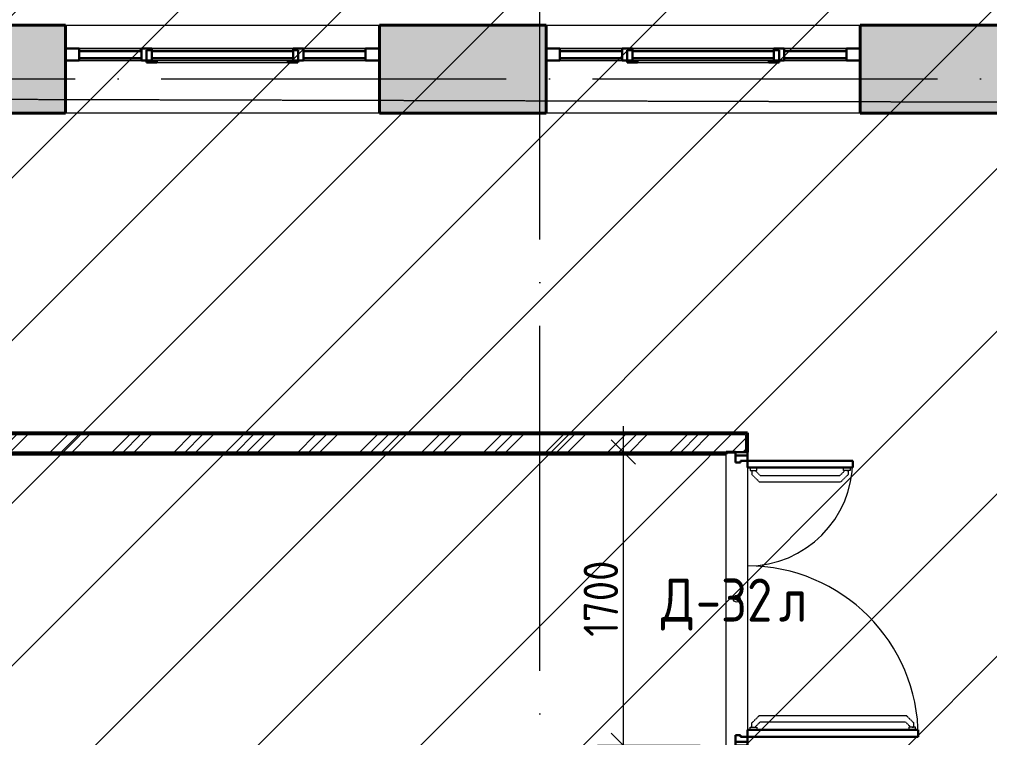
# Model space of a CAD drawing. Header units: millimetres. Extents: x 3050 to 430575, y -569542 to 36130.
# Drawn here: x 307512 to 313137, y -421184 to -417021 of the extents above; entities that cross this region are included whole.
import ezdxf

# ---------------------------------------------------------------- set-up
doc = ezdxf.new("R2010")
doc.units = ezdxf.units.MM
doc.linetypes.add('ADSK_Линия сетки', pattern=[25, 20, -2.5, 0, -2.5])
doc.linetypes.add('ADSK_Сверху', pattern=[4.5, 3, -1.5])
for name, color, linetype, lineweight in [('_ Окна', 7, 'Continuous', 30), ('Витраж', 7, 'Continuous', 18), ('Двери', 7, 'Continuous', 18), ('Марки дверей', 7, 'Continuous', 20), ('Окна', 7, 'Continuous', 18), ('Оси', 7, 'Continuous', 9), ('Панели витража', 7, 'Continuous', 18), ('Перекрытие', 7, 'Continuous', 18), ('Размеры', 7, 'Continuous', 9), ('Стены внутренние', 7, 'Continuous', 18), ('Стены наружные', 7, 'Continuous', 18), ('Стены штриховка', 7, 'Continuous', 18)]:
    doc.layers.add(name, color=color, linetype=linetype, lineweight=lineweight)
doc.styles.add('GOST Common', font='GOST_Common.ttf', dxfattribs={"width": 0.9, "height": 200})
doc.styles.add('GOST Common_2', font='GOST_Common.ttf', dxfattribs={"width": 0.9, "height": 250})
doc.dimstyles.new('ADSK_Основной_2_мм_Округление_до_1_мм', dxfattribs={"dimscale": 304.8, "dimtxt": 201.142999, "dimasz": 0.463911, "dimexe": 0.492126, "dimexo": 0.492126, "dimgap": 0.098425, "dimtad": 1, "dimdec": 0, "dimdsep": 46, "dimtxsty": 'GOST Common', "dimblk1": 'OBLIQUE', "dimblk2": 'OBLIQUE', "dimsah": 1, "dimcen": 0.09, "dimdle": 0.492126, "dimazin": 2, "dimtfac": 1, "dimtdec": 4, "dimtix": 1, "dimtmove": 0, "dimatfit": 3, "dimfxl": 1, "dimtvp": 1, "dimtolj": 1, "dimtzin": 0, "dimlwd": 20, "dimlwe": 20, "dimarcsym": 2})
pattern_1 = [(45, (279419.6, -430621.92), (-179.6051, 179.6051), []), (45, (279483.1, -430621.92), (0, 359.2102), []), (45, (279356.1, -430621.92), (0, 359.2102), [])]

# ---------------------------------------------------------------- blocks, each defined once
blk = doc.blocks.new('Прямоугольный импост - 70х20_60мм-1225109-04 План 4-го этажа маркировочный')
at = {"layer": 'Витраж', "color": 253, "linetype": 'ADSK_Сверху', "true_color": 0xaaaaaa}
for p, q in [((39704.5, 2434.5), (39704.5, 2364.5)), ((39784.5, 2434.5), (39704.5, 2434.5)), ((40174.5, 2434.5), (40144.5, 2434.5)), ((39784.5, 2364.5), (39704.5, 2364.5)), ((40174.5, 2364.5), (40144.5, 2364.5))]:
    blk.add_line(p, q, dxfattribs=at)
blk = doc.blocks.new('Прямоугольный импост - 70х20_60мм-1236811-04 План 4-го этажа маркировочный')
at = {"layer": 'Витраж', "color": 253, "linetype": 'ADSK_Сверху', "true_color": 0xaaaaaa}
for p, q in [((-80, 35), (0, 35)), ((0, 35), (0, -35)), ((0, -35), (-80, -35))]:
    blk.add_line(p, q, dxfattribs=at)
blk = doc.blocks.new('Прямоугольный импост - 70х20_60мм-1236812-04 План 4-го этажа маркировочный')
at = {"layer": 'Витраж', "color": 253, "linetype": 'ADSK_Сверху', "true_color": 0xaaaaaa}
for p, q in [((0, 35), (-80, 35)), ((0, -35), (0, 35)), ((-80, -35), (0, -35))]:
    blk.add_line(p, q, dxfattribs=at)
blk = doc.blocks.new('Прямоугольный импост - 70х20_60мм-1225111-04 План 4-го этажа маркировочный')
at = {"layer": 'Витраж', "color": 253, "linetype": 'ADSK_Сверху', "true_color": 0xaaaaaa}
for p, q in [((40204.5, 2434.5), (40174.5, 2434.5)), ((41054.5, 2434.5), (41024.5, 2434.5)), ((40204.5, 2364.5), (40174.5, 2364.5)), ((41054.5, 2364.5), (41024.5, 2364.5))]:
    blk.add_line(p, q, dxfattribs=at)
blk = doc.blocks.new('Витраж-тент со смещением вовне - 60мм 30 сдвиг-1466982-04 План 4-го этажа маркировочный')
at = {"layer": '_ Окна', "color": 253, "linetype": 'ADSK_Сверху', "true_color": 0xaaaaaa}
for p, q in [((-440, 25), (-440, -45)), ((-440, 25), (-410, 25)), ((-440, -45), (-440, 25)), ((440, 25), (410, 25)), ((440, -45), (440, 25)), ((440, -45), (440, 25)), ((-380, -45), (-440, -45)), ((-380, -35), (-380, -45)), ((380, -35), (380, -45)), ((380, -45), (440, -45))]:
    blk.add_line(p, q, dxfattribs=at)
at = {"layer": 'Окна', "color": 253, "linetype": 'ADSK_Сверху', "true_color": 0xaaaaaa}
blk.add_line((-380, -45), (380, -45), dxfattribs=at)
blk = doc.blocks.new('Прямоугольный импост - 70х20_60мм-1225113-04 План 4-го этажа маркировочный')
at = {"layer": 'Витраж', "color": 253, "linetype": 'ADSK_Сверху', "true_color": 0xaaaaaa}
for p, q in [((41084.5, 2434.5), (41054.5, 2434.5)), ((41524.5, 2434.5), (41444.5, 2434.5)), ((41524.5, 2364.5), (41524.5, 2434.5)), ((41084.5, 2364.5), (41054.5, 2364.5)), ((41524.5, 2364.5), (41444.5, 2364.5))]:
    blk.add_line(p, q, dxfattribs=at)
blk = doc.blocks.new('Прямоугольный импост - 70х60мм-1236807-04 План 4-го этажа маркировочный')
at = {"layer": 'Витраж', "color": 253, "linetype": 'ADSK_Сверху', "true_color": 0xaaaaaa}
for p, q in [((-30, 35), (30, 35)), ((30, -35), (-30, -35))]:
    blk.add_line(p, q, dxfattribs=at)
blk = doc.blocks.new('Прямоугольный импост - 70х60мм-1225009-04 План 4-го этажа маркировочный')
at = {"layer": 'Витраж', "color": 253, "linetype": 'ADSK_Сверху', "true_color": 0xaaaaaa}
for p, q in [((41084.5, 2434.5), (41084.5, 2364.5)), ((41444.5, 2434.5), (41084.5, 2434.5)), ((41444.5, 2364.5), (41444.5, 2434.5)), ((41444.5, 2364.5), (41084.5, 2364.5))]:
    blk.add_line(p, q, dxfattribs=at)
blk = doc.blocks.new('Прямоугольный импост - 70х60мм-1242018-04 План 4-го этажа маркировочный')
at = {"layer": 'Витраж', "color": 253, "linetype": 'ADSK_Сверху', "true_color": 0xaaaaaa}
for p, q in [((40204.5, 2434.5), (40204.5, 2364.5)), ((41024.5, 2434.5), (40204.5, 2434.5)), ((41024.5, 2364.5), (41024.5, 2434.5)), ((41024.5, 2364.5), (40204.5, 2364.5))]:
    blk.add_line(p, q, dxfattribs=at)
blk = doc.blocks.new('Системная панель - _AR_Стекло_40мм_привязка по центру-V104-04 План 4-го этажа маркировочный')
at = {"layer": 'Панели витража', "lineweight": 30}
for p, q in [((180, 20), (-180, 20)), ((-180, 20), (-180, -20)), ((180, -20), (180, 20)), ((-180, -20), (180, -20))]:
    blk.add_line(p, q, dxfattribs=at)
blk = doc.blocks.new('Прямоугольный импост - 70х40_60мм-V69-04 План 4-го этажа маркировочный')
at = {"layer": 'Витраж'}
for p, q in [((-6143.8, 26502.2), (-6143.8, 26142.2)), ((-6073.8, 26502.2), (-6073.8, 26142.2))]:
    blk.add_line(p, q, dxfattribs=at)
blk = doc.blocks.new('Прямоугольный импост - 70х20_60мм-V105-04 План 4-го этажа маркировочный')
at = {"layer": 'Витраж', "lineweight": 30}
for p, q in [((-80, 35), (0, 35)), ((-80, -35), (-80, 35)), ((0, 35), (0, -35)), ((0, -35), (-80, -35))]:
    blk.add_line(p, q, dxfattribs=at)
blk = doc.blocks.new('Прямоугольный импост - 70х20_60мм-V106-04 План 4-го этажа маркировочный')
at = {"layer": 'Витраж', "lineweight": 30}
for p, q in [((0, 35), (-80, 35)), ((-80, 35), (-80, -35)), ((0, -35), (0, 35)), ((-80, -35), (0, -35))]:
    blk.add_line(p, q, dxfattribs=at)
blk = doc.blocks.new('Прямоугольный импост - 70х40_60мм-V81-04 План 4-го этажа маркировочный')
at = {"layer": 'Витраж'}
for p, q in [((3738.5, 34174.3), (3738.5, 34534.3)), ((3808.5, 34174.3), (3808.5, 34534.3))]:
    blk.add_line(p, q, dxfattribs=at)
blk = doc.blocks.new('Системная панель - _AR_Стекло_40мм_привязка по центру-V109-04 План 4-го этажа маркировочный')
at = {"layer": 'Панели витража', "lineweight": 30}
for p, q in [((410, 20), (-410, 20)), ((-410, 20), (-410, -20)), ((410, -20), (410, 20)), ((-410, -20), (410, -20))]:
    blk.add_line(p, q, dxfattribs=at)
blk = doc.blocks.new('Прямоугольный импост - 70х40_60мм-V110-04 План 4-го этажа маркировочный')
at = {"layer": 'Витраж'}
for p, q in [((15633.3, 13431.6), (14813.3, 13431.6)), ((15633.3, 13361.6), (14813.3, 13361.6))]:
    blk.add_line(p, q, dxfattribs=at)
blk = doc.blocks.new('Прямоугольный импост - 70х60мм-V108-04 План 4-го этажа маркировочный')
at = {"layer": 'Витраж', "lineweight": 30}
for p, q in [((-30, 35), (30, 35)), ((-30, -35), (-30, 35)), ((30, 35), (30, -35)), ((30, -35), (-30, -35))]:
    blk.add_line(p, q, dxfattribs=at)
blk = doc.blocks.new('AC_Дверь_Двупольная - Д-32л 1700х2200h-2309864-04 План 4-го этажа маркировочный')
at = {"layer": 'Двери', "linetype": 'ADSK_Сверху', "lineweight": 9}
for p, q in [((720.3, 1026.4), (677.5, 983.6)), ((744, 1026.4), (720.3, 1026.4)), ((760, 1037), (744, 1037)), ((744, 1037), (744, 998.5)), ((744, 1017.7), (744, 1026.4)), ((677.5, 130.3), (677.5, 983.6)), ((744, 1007.7), (713.9, 977.6)), ((713.9, 136.4), (713.9, 977.6)), ((744, 998.5), (760, 998.5)), ((-760, 657), (-744, 657)), ((-744, 657), (-744, 618.5)), ((-744, 637.7), (-744, 646.4)), ((-744, 646.4), (-720.3, 646.4)), ((-744, 627.7), (-713.9, 597.6)), ((-720.3, 646.4), (-677.5, 603.6)), ((-744, 618.5), (-760, 618.5)), ((-713.9, 136.4), (-713.9, 597.6)), ((-677.5, 130.3), (-677.5, 603.6)), ((-744, 115.5), (-760, 115.5)), ((-744, 106.3), (-713.9, 136.4)), ((-744, 77), (-744, 115.5)), ((-720.3, 87.5), (-677.5, 130.3)), ((720.3, 87.5), (677.5, 130.3)), ((744, 106.3), (713.9, 136.4)), ((744, 77), (744, 115.5)), ((744, 115.5), (760, 115.5)), ((-760, 77), (-744, 77)), ((-744, 87.5), (-720.3, 87.5)), ((744, 87.5), (720.3, 87.5)), ((760, 77), (744, 77))]:
    blk.add_line(p, q, dxfattribs=at)
at = {"layer": 'Двери', "lineweight": 30}
for p, q in [((800, 1052), (760, 1052)), ((760, 1052), (760, 62)), ((800, 62), (800, 1052)), ((-800, 672), (-760, 672)), ((-800, 62), (-800, 672)), ((-760, 672), (-760, 62)), ((-850, 62), (-830, 62)), ((-850, -8), (-850, 62)), ((-830, 62), (-800, 62)), ((-830, -8), (-830, 62)), ((-830, 62), (-830, -8)), ((-760, 62), (-800, 62)), ((-800, 62), (-800, 22)), ((760, 62), (800, 62)), ((830, 62), (800, 62)), ((800, 62), (800, 22)), ((830, -8), (830, 62)), ((850, 62), (830, 62)), ((830, 62), (830, -8)), ((850, -8), (850, 62)), ((-800, 22), (-790, 22)), ((-790, 22), (-790, -8)), ((800, 22), (790, 22)), ((790, 22), (790, -8)), ((-830, -8), (-850, -8)), ((-790, -8), (-830, -8)), ((790, -8), (830, -8)), ((830, -8), (850, -8))]:
    blk.add_line(p, q, dxfattribs=at)
at = {"layer": 'Двери'}
for centre, radius, start, end in [((800, 62), 990, 90, 180), ((-800, 62), 610, 360, 90)]:
    blk.add_arc(centre, radius, start, end, dxfattribs=at)
blk = doc.blocks.new('ADSK_Марка_Дверь - Типоразмер_ADSK_Марка-58376-04 План 4-го этажа маркировочный')
at = {"layer": 'Марки дверей', "lineweight": 9}
blk.add_circle((0, 0), 0.2, dxfattribs=at)
blk = doc.blocks.new('_Oblique')
at = {"color": 0, "linetype": 'ByBlock', "lineweight": -2}
blk.add_line((-0.5, -0.5), (0.5, 0.5), dxfattribs=at)
blk = doc.blocks.new('*D9944')
at = {"layer": 'Defpoints', "color": 0, "lineweight": 40, "transparency": 16777216}
for p in [(311609.1, -419529.4), (311013.3, -421229.4), (311609.1, -421229.4)]:
    blk.add_point(p, dxfattribs=at)
at = {"layer": 'Размеры', "color": 0, "lineweight": 20, "transparency": 16777216}
for p, q in [((311013.3, -419379.4), (311013.3, -421379.4)), ((311459.1, -419529.4), (310863.3, -419529.4)), ((311459.1, -421229.4), (310863.3, -421229.4))]:
    blk.add_line(p, q, dxfattribs=at)
at = {"layer": 'Размеры', "color": 0, "lineweight": 20, "transparency": 16777216, "xscale": 141.4, "yscale": 141.4, "zscale": 141.4}
for p, rotation in [((311013.3, -419529.4), 90), ((311013.3, -421229.4), 270)]:
    blk.add_blockref('_Oblique', p, dxfattribs=dict(at, rotation=rotation))
at = {"layer": 'Размеры', "color": 0, "lineweight": 20, "transparency": 16777216, "insert": (310883.3, -420379.4), "char_height": 200, "width": 560.473, "attachment_point": 5, "rotation": 90, "style": 'GOST Common'}
blk.add_mtext('\\A1;1700', dxfattribs=at)

msp = doc.modelspace()

# ---------------------------------------------------------------- hatches: boundary and pattern name
at = {"lineweight": 13, "true_color": 0x636466}
h = msp.add_hatch(dxfattribs=at)
h.set_pattern_fill('ANSI31', color=251, scale=210)
h.set_pattern_definition([(45, (-1812091.45, -109463.3), (-471.46345, 471.46345), [])])
h.paths.add_polyline_path([(336184.02, -379783.78), (293385.25, -379662.32), (293385.25, -437206.01), (336184.02, -437327.46)])
at = {"layer": 'Стены внутренние', "lineweight": 9}
h = msp.add_hatch(dxfattribs=at)
h.set_pattern_fill('FP_1', color=256, style=0, pattern_type=2)
h.set_pattern_definition(pattern_1)
h.paths.add_polyline_path([(311621.14, -419529.38), (311621.14, -419429.38), (297792.52, -419429.38), (297792.52, -419529.38), (311609.14, -419529.38)])
h = msp.add_hatch(dxfattribs=at)
h.set_pattern_fill('FP_1', color=256, style=0, pattern_type=2)
h.set_pattern_definition(pattern_1)
h.paths.add_polyline_path([(311621.14, -421515.18), (311721.14, -421515.18), (311721.14, -421229.38), (311621.14, -421229.38), (311621.14, -421507.78)])
h.paths.add_polyline_path([(311663.14, -419529.38), (311721.14, -419529.38), (311721.14, -419429.38), (311621.14, -419429.38), (311621.14, -419529.38)])
at = {"layer": 'Стены наружные', "true_color": 0xc0c0c0}
h = msp.add_hatch(color=9, dxfattribs=at)
h.paths.add_polyline_path([(304977.47, -417565.29), (304977.47, -417055.29), (303971.97, -417055.29), (303971.97, -417565.29), (304710.13, -417565.29)])
h.paths.add_polyline_path([(290276.92, -417565.29), (293732.93, -417565.29), (293732.93, -417055.29), (290276.92, -417055.29), (290276.92, -417564.81)])
h.paths.add_polyline_path([(299358.27, -417565.29), (299358.27, -417055.29), (298363.98, -417055.29), (298363.98, -417565.29), (299078.43, -417565.29)])
h.paths.add_polyline_path([(318671.51, -417565.29), (318671.51, -417055.29), (315211.35, -417055.29), (315211.35, -417565.29), (318524.51, -417565.29)])
h.paths.add_polyline_path([(306797.47, -417565.29), (307779.41, -417565.29), (307779.41, -417055.29), (306797.47, -417055.29), (306797.47, -417522.62)])
h.paths.add_polyline_path([(295552.93, -417565.29), (296543.98, -417565.29), (296543.98, -417055.29), (295552.93, -417055.29), (295552.93, -417468.41)])
h.paths.add_polyline_path([(313391.35, -417565.29), (313391.35, -417055.29), (312386.4, -417055.29), (312386.4, -417565.29), (313157.67, -417565.29)])
h.paths.add_polyline_path([(302151.97, -417565.29), (302151.97, -417055.29), (301178.27, -417055.29), (301178.27, -417565.29), (301894.28, -417565.29)])
h.paths.add_polyline_path([(309599.41, -417565.29), (310566.4, -417565.29), (310566.4, -417055.29), (309599.41, -417055.29), (309599.41, -417537.8)])

# ---------------------------------------------------------------- linework, layer by layer
at = {"layer": 'Оси', "linetype": 'ADSK_Линия сетки', "ltscale": 100}
for p, q in [((310529.52, -435797.51), (310529.52, -386087.13)), ((268333.38, -417365.13), (336561.32, -417365.13))]:
    msp.add_line(p, q, dxfattribs=at)
at = {"layer": 'Перекрытие', "color": 9, "linetype": 'ADSK_Сверху', "true_color": 0xaad4d4}
msp.add_line((298762.59, -417460.29), (318134.89, -417513.31), dxfattribs=at)
at = {"layer": 'Стены внутренние', "lineweight": 40}
for p, q in [((311733.14, -419417.38), (297680.52, -419417.38)), ((311733.14, -419529.38), (311733.14, -419417.38)), ((297804.52, -419541.38), (311609.14, -419541.38)), ((311609.14, -419529.38), (311663.14, -419529.38)), ((311609.14, -419541.38), (311609.14, -419529.38))]:
    msp.add_line(p, q, dxfattribs=at)
at = {"layer": 'Стены внутренние'}
for p, q in [((311609.14, -421229.38), (311609.14, -419541.38)), ((311733.14, -419619.38), (311733.14, -421139.38))]:
    msp.add_line(p, q, dxfattribs=at)
at = {"layer": 'Стены наружные', "lineweight": 40}
for p, q in [((307779.41, -417055.29), (306797.47, -417055.29)), ((307779.41, -417565.29), (307779.41, -417055.29)), ((310566.4, -417055.29), (309599.41, -417055.29)), ((309599.41, -417055.29), (309599.41, -417565.29)), ((310566.4, -417565.29), (310566.4, -417055.29)), ((313391.35, -417055.29), (312386.4, -417055.29)), ((312386.4, -417055.29), (312386.4, -417565.29)), ((306797.47, -417565.29), (307779.41, -417565.29)), ((309599.41, -417565.29), (310566.4, -417565.29)), ((312386.4, -417565.29), (313391.35, -417565.29))]:
    msp.add_line(p, q, dxfattribs=at)
at = {"layer": 'Стены наружные'}
for p, q in [((307779.41, -417055.29), (309599.41, -417055.29)), ((310566.4, -417055.29), (312386.4, -417055.29)), ((309599.41, -417565.29), (307779.41, -417565.29)), ((312386.4, -417565.29), (310566.4, -417565.29))]:
    msp.add_line(p, q, dxfattribs=at)
at = {"layer": 'Стены штриховка'}
for p, q in [((311721.14, -419419.38), (297692.52, -419419.38)), ((311721.14, -419429.38), (297692.52, -419429.38)), ((311721.14, -419429.38), (311721.14, -419529.38)), ((311731.14, -419417.38), (311731.14, -419529.38)), ((311609.14, -419529.38), (297804.52, -419529.38)), ((311609.14, -419539.38), (297804.52, -419539.38))]:
    msp.add_line(p, q, dxfattribs=at)

# ---------------------------------------------------------------- block references
at = {"layer": '_ Окна', "color": 253, "linetype": 'ADSK_Сверху', "true_color": 0xaaaaaa}
for p in [(308689.41, -417225.29), (311476.4, -417225.29)]:
    msp.add_blockref('Витраж-тент со смещением вовне - 60мм 30 сдвиг-1466982-04 План 4-го этажа маркировочный', p, dxfattribs=at)
at = {"layer": 'Витраж', "color": 253, "linetype": 'ADSK_Сверху', "true_color": 0xaaaaaa, "rotation": 180}
for name, p in [('Прямоугольный импост - 70х20_60мм-1236812-04 План 4-го этажа маркировочный', (307779.41, -417225.29)), ('Прямоугольный импост - 70х20_60мм-1225113-04 План 4-го этажа маркировочный', (349303.86, -414825.78)), ('Прямоугольный импост - 70х60мм-1225009-04 План 4-го этажа маркировочный', (349303.86, -414825.78)), ('Прямоугольный импост - 70х20_60мм-1225111-04 План 4-го этажа маркировочный', (349303.86, -414825.78)), ('Прямоугольный импост - 70х60мм-1242018-04 План 4-го этажа маркировочный', (349303.86, -414825.78)), ('Прямоугольный импост - 70х20_60мм-1225109-04 План 4-го этажа маркировочный', (349303.86, -414825.78)), ('Прямоугольный импост - 70х60мм-1225009-04 План 4-го этажа маркировочный', (350603.86, -414825.78)), ('Прямоугольный импост - 70х20_60мм-1236812-04 План 4-го этажа маркировочный', (310566.4, -417225.29)), ('Прямоугольный импост - 70х20_60мм-1225113-04 План 4-го этажа маркировочный', (352090.85, -414825.78)), ('Прямоугольный импост - 70х60мм-1225009-04 План 4-го этажа маркировочный', (352090.85, -414825.78)), ('Прямоугольный импост - 70х20_60мм-1225111-04 План 4-го этажа маркировочный', (352090.85, -414825.78)), ('Прямоугольный импост - 70х60мм-1242018-04 План 4-го этажа маркировочный', (352090.85, -414825.78)), ('Прямоугольный импост - 70х20_60мм-1225109-04 План 4-го этажа маркировочный', (352090.85, -414825.78)), ('Прямоугольный импост - 70х60мм-1225009-04 План 4-го этажа маркировочный', (353390.85, -414825.78))]:
    msp.add_blockref(name, p, dxfattribs=at)
at = {"layer": 'Витраж'}
for name, p, rotation in [('Прямоугольный импост - 70х20_60мм-V106-04 План 4-го этажа маркировочный', (307779.41, -417225.29), 180), ('Прямоугольный импост - 70х40_60мм-V69-04 План 4-го этажа маркировочный', (281717.17, -423334.04), 270.0000000000002), ('Прямоугольный импост - 70х40_60мм-V81-04 План 4-го этажа маркировочный', (343693.72, -420998.79), 90.00000000000065), ('Прямоугольный импост - 70х20_60мм-V106-04 План 4-го этажа маркировочный', (310566.4, -417225.29), 180), ('Прямоугольный импост - 70х40_60мм-V69-04 План 4-го этажа маркировочный', (284504.16, -423334.04), 270.0000000000002), ('Прямоугольный импост - 70х40_60мм-V81-04 План 4-го этажа маркировочный', (346480.72, -420998.79), 90.00000000000065)]:
    msp.add_blockref(name, p, dxfattribs=dict(at, rotation=rotation))
at = {"layer": 'Витраж', "color": 253, "linetype": 'ADSK_Сверху', "true_color": 0xaaaaaa, "extrusion": (0, 0, -1), "rotation": 180}
for name, p in [('Прямоугольный импост - 70х60мм-1236807-04 План 4-го этажа маркировочный', (-308249.41, -417225.29)), ('Прямоугольный импост - 70х60мм-1236807-04 План 4-го этажа маркировочный', (-309129.41, -417225.29)), ('Прямоугольный импост - 70х20_60мм-1236811-04 План 4-го этажа маркировочный', (-309599.41, -417225.29)), ('Прямоугольный импост - 70х60мм-1236807-04 План 4-го этажа маркировочный', (-311036.4, -417225.29)), ('Прямоугольный импост - 70х60мм-1236807-04 План 4-го этажа маркировочный', (-311916.4, -417225.29)), ('Прямоугольный импост - 70х20_60мм-1236811-04 План 4-го этажа маркировочный', (-312386.4, -417225.29))]:
    msp.add_blockref(name, p, dxfattribs=at)
at = {"layer": 'Витраж', "extrusion": (0, 0, -1), "rotation": 180}
for name, p in [('Прямоугольный импост - 70х60мм-V108-04 План 4-го этажа маркировочный', (-308249.41, -417225.29)), ('Прямоугольный импост - 70х60мм-V108-04 План 4-го этажа маркировочный', (-309129.41, -417225.29)), ('Прямоугольный импост - 70х20_60мм-V105-04 План 4-го этажа маркировочный', (-309599.41, -417225.29)), ('Прямоугольный импост - 70х60мм-V108-04 План 4-го этажа маркировочный', (-311036.4, -417225.29)), ('Прямоугольный импост - 70х60мм-V108-04 План 4-го этажа маркировочный', (-311916.4, -417225.29)), ('Прямоугольный импост - 70х20_60мм-V105-04 План 4-го этажа маркировочный', (-312386.4, -417225.29))]:
    msp.add_blockref(name, p, dxfattribs=at)
at = {"layer": 'Витраж'}
for p in [(293466.08, -430621.92), (296253.08, -430621.92)]:
    msp.add_blockref('Прямоугольный импост - 70х40_60мм-V110-04 План 4-го этажа маркировочный', p, dxfattribs=at)
at = {"layer": 'Двери', "linetype": 'ADSK_Сверху', "lineweight": 9, "rotation": 270}
msp.add_blockref('AC_Дверь_Двупольная - Д-32л 1700х2200h-2309864-04 План 4-го этажа маркировочный', (311671.14, -420379.38), dxfattribs=at)
at = {"layer": 'Марки дверей', "xscale": 99.99999999999993, "yscale": 99.99999999999993, "zscale": 99.99999999999993}
msp.add_blockref('ADSK_Марка_Дверь - Типоразмер_ADSK_Марка-58376-04 План 4-го этажа маркировочный', (311671.14, -420379.38), dxfattribs=at)
at = {"layer": 'Панели витража'}
for name, p in [('Системная панель - _AR_Стекло_40мм_привязка по центру-V104-04 План 4-го этажа маркировочный', (308039.41, -417225.29)), ('Системная панель - _AR_Стекло_40мм_привязка по центру-V109-04 План 4-го этажа маркировочный', (308689.41, -417225.29)), ('Системная панель - _AR_Стекло_40мм_привязка по центру-V104-04 План 4-го этажа маркировочный', (309339.41, -417225.29)), ('Системная панель - _AR_Стекло_40мм_привязка по центру-V104-04 План 4-го этажа маркировочный', (310826.4, -417225.29)), ('Системная панель - _AR_Стекло_40мм_привязка по центру-V109-04 План 4-го этажа маркировочный', (311476.4, -417225.29)), ('Системная панель - _AR_Стекло_40мм_привязка по центру-V104-04 План 4-го этажа маркировочный', (312126.4, -417225.29))]:
    msp.add_blockref(name, p, dxfattribs=at)

# ---------------------------------------------------------------- texts
at = {"layer": 'Марки дверей', "lineweight": 9, "char_height": 250, "attachment_point": 1, "style": 'GOST Common_2'}
for s, insert, width in [('\\fGOST Common|b0|i0|c204|p34|;\\W.9;Д', (311231.31, -420262.37), 245.3164), ('-32', (311433.72, -420262.37), 584.4302), ('\\fGOST Common|b0|i0|c204|p34|;\\W.9;л', (311915.92, -420262.37), 194.8101)]:
    msp.add_mtext(s, dxfattribs=dict(at, insert=insert, width=width))

# ---------------------------------------------------------------- dimensions: what is measured, and where the dimension line sits
at = {"layer": 'Размеры', "lineweight": 20}
dim = msp.add_linear_dim(base=(311013.28, -421229.38), p1=(311609.14, -419529.38), p2=(311609.14, -421229.38), angle=90, dimstyle='ADSK_Основной_2_мм_Округление_до_1_мм', override={"dimpost": '<>', "dimfxl": 1700}, dxfattribs=at)
dim.commit()
dim.dimension.update_dxf_attribs({"geometry": '*D9944', "text_midpoint": (310883.28, -420379.38)})

doc.saveas('drawing.dxf')
